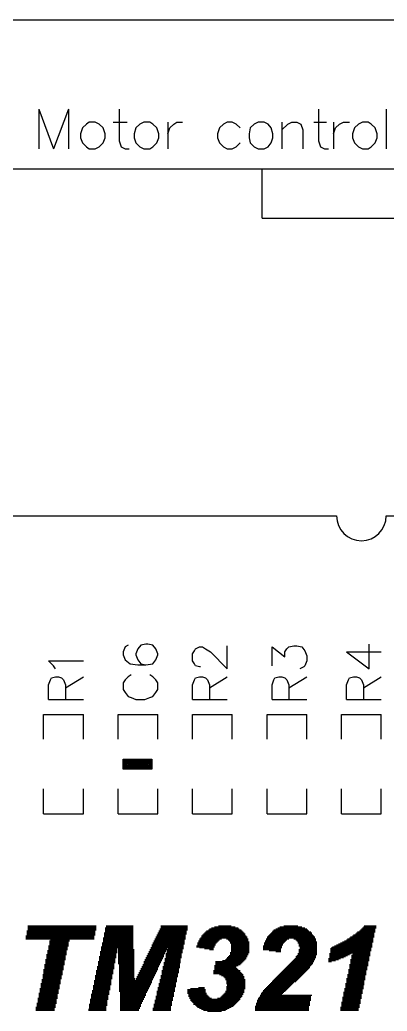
# Model space of a CAD drawing. Extents: x -0.24 to 4.91, y -0.23 to 6.58.
# Drawn here: x 2.081 to 2.451, y 5.576 to 6.575 of the extents above; entities that cross this region are included whole.
import ezdxf

# ---------------------------------------------------------------- set-up
doc = ezdxf.new("R2010")
doc.units = 0
doc.layers.add('mb672d', color=1, linetype='CONTINUOUS')

msp = doc.modelspace()

# ---------------------------------------------------------------- linework, layer by layer
at = {"layer": 'mb672d', "color": 5}
for points in [[(-0.225, 6.575), (4.275, 6.575)], [(2.1, 6.485), (2.1, 6.445)], [(2.1, 6.485), (2.115, 6.445)], [(2.13, 6.485), (2.115, 6.445)], [(2.13, 6.485), (2.13, 6.445)], [(2.181, 6.485), (2.181, 6.453), (2.183, 6.447), (2.187, 6.445), (2.191, 6.445)], [(2.382, 6.485), (2.382, 6.453), (2.384, 6.447), (2.388, 6.445), (2.392, 6.445)], [(2.45, 6.485), (2.45, 6.445)], [(2.151, 6.472), (2.148, 6.47), (2.144, 6.466), (2.142, 6.46), (2.142, 6.456), (2.144, 6.451), (2.148, 6.447), (2.151, 6.445), (2.157, 6.445), (2.161, 6.447), (2.165, 6.451), (2.167, 6.456), (2.167, 6.46), (2.165, 6.466), (2.161, 6.47), (2.157, 6.472), (2.151, 6.472)], [(2.175, 6.472), (2.189, 6.472)], [(2.206, 6.472), (2.202, 6.47), (2.198, 6.466), (2.196, 6.46), (2.196, 6.456), (2.198, 6.451), (2.202, 6.447), (2.206, 6.445), (2.212, 6.445), (2.215, 6.447), (2.219, 6.451), (2.221, 6.456), (2.221, 6.46), (2.219, 6.466), (2.215, 6.47), (2.212, 6.472), (2.206, 6.472)], [(2.23, 6.472), (2.23, 6.445)], [(2.23, 6.46), (2.232, 6.466), (2.236, 6.47), (2.239, 6.472), (2.245, 6.472)], [(2.303, 6.466), (2.299, 6.47), (2.295, 6.472), (2.29, 6.472), (2.286, 6.47), (2.282, 6.466), (2.28, 6.46), (2.28, 6.456), (2.282, 6.451), (2.286, 6.447), (2.29, 6.445), (2.295, 6.445), (2.299, 6.447), (2.303, 6.451)], [(2.321, 6.472), (2.317, 6.47), (2.313, 6.466), (2.312, 6.46), (2.312, 6.456), (2.313, 6.451), (2.317, 6.447), (2.321, 6.445), (2.327, 6.445), (2.331, 6.447), (2.334, 6.451), (2.336, 6.456), (2.336, 6.46), (2.334, 6.466), (2.331, 6.47), (2.327, 6.472), (2.321, 6.472)], [(2.345, 6.472), (2.345, 6.445)], [(2.345, 6.464), (2.351, 6.47), (2.355, 6.472), (2.36, 6.472), (2.364, 6.47), (2.366, 6.464), (2.366, 6.445)], [(2.377, 6.472), (2.39, 6.472)], [(2.397, 6.472), (2.397, 6.445)], [(2.397, 6.46), (2.399, 6.466), (2.403, 6.47), (2.407, 6.472), (2.413, 6.472)], [(2.426, 6.472), (2.422, 6.47), (2.418, 6.466), (2.416, 6.46), (2.416, 6.456), (2.418, 6.451), (2.422, 6.447), (2.426, 6.445), (2.432, 6.445), (2.435, 6.447), (2.439, 6.451), (2.441, 6.456), (2.441, 6.46), (2.439, 6.466), (2.435, 6.47), (2.432, 6.472), (2.426, 6.472)], [(1.425, 6.425), (2.325, 6.425)], [(2.325, 6.375), (2.325, 6.425)], [(2.325, 6.375), (2.525, 6.375), (2.525, 6.425)], [(2.325, 6.425), (2.525, 6.425), (3.425, 6.425)], [(1.525, 6.075), (2.4, 6.075)], [(2.45, 6.075), (3.325, 6.075)], [(2.19, 5.945), (2.187, 5.943), (2.185, 5.938), (2.185, 5.935), (2.187, 5.93), (2.192, 5.926), (2.2, 5.925), (2.208, 5.925), (2.215, 5.926), (2.218, 5.93), (2.22, 5.935), (2.22, 5.936), (2.218, 5.941), (2.215, 5.945), (2.21, 5.946), (2.208, 5.946), (2.203, 5.945), (2.2, 5.941), (2.198, 5.936), (2.198, 5.935), (2.2, 5.93), (2.203, 5.926), (2.208, 5.925)], [(2.41, 5.938), (2.433, 5.921), (2.433, 5.946)], [(2.263, 5.923), (2.262, 5.923), (2.258, 5.924), (2.257, 5.926), (2.255, 5.929), (2.255, 5.936), (2.257, 5.939), (2.258, 5.941), (2.262, 5.943), (2.265, 5.943), (2.268, 5.941), (2.273, 5.938), (2.29, 5.921), (2.29, 5.944)], [(2.335, 5.924), (2.335, 5.943), (2.348, 5.933), (2.348, 5.938), (2.35, 5.941), (2.352, 5.943), (2.357, 5.944), (2.36, 5.944), (2.365, 5.943), (2.368, 5.939), (2.37, 5.934), (2.37, 5.929), (2.368, 5.924), (2.367, 5.923), (2.363, 5.921)], [(2.41, 5.938), (2.445, 5.938)], [(2.117, 5.921), (2.115, 5.924), (2.11, 5.929), (2.145, 5.929)], [(2.193, 5.915), (2.19, 5.913), (2.187, 5.91), (2.185, 5.907), (2.185, 5.9), (2.187, 5.897), (2.19, 5.893), (2.193, 5.892), (2.198, 5.89), (2.207, 5.89), (2.212, 5.892), (2.215, 5.893), (2.218, 5.897), (2.22, 5.9), (2.22, 5.907), (2.218, 5.91), (2.215, 5.913), (2.212, 5.915)], [(2.11, 5.89), (2.11, 5.905), (2.112, 5.91), (2.113, 5.912), (2.117, 5.913), (2.12, 5.913), (2.123, 5.912), (2.125, 5.91), (2.127, 5.905), (2.127, 5.89)], [(2.127, 5.902), (2.145, 5.913)], [(2.255, 5.89), (2.255, 5.905), (2.257, 5.91), (2.258, 5.912), (2.262, 5.913), (2.265, 5.913), (2.268, 5.912), (2.27, 5.91), (2.272, 5.905), (2.272, 5.89)], [(2.272, 5.902), (2.29, 5.913)], [(2.335, 5.89), (2.335, 5.905), (2.337, 5.91), (2.338, 5.912), (2.342, 5.913), (2.345, 5.913), (2.348, 5.912), (2.35, 5.91), (2.352, 5.905), (2.352, 5.89)], [(2.352, 5.902), (2.37, 5.913)], [(2.41, 5.89), (2.41, 5.905), (2.412, 5.91), (2.413, 5.912), (2.417, 5.913), (2.42, 5.913), (2.423, 5.912), (2.425, 5.91), (2.427, 5.905), (2.427, 5.89)], [(2.427, 5.902), (2.445, 5.913)], [(2.11, 5.89), (2.145, 5.89)], [(2.255, 5.89), (2.29, 5.89)], [(2.335, 5.89), (2.37, 5.89)], [(2.41, 5.89), (2.445, 5.89)], [(2.105, 5.85), (2.105, 5.875), (2.145, 5.875)], [(2.145, 5.85), (2.145, 5.875)], [(2.18, 5.875), (2.22, 5.875)], [(2.18, 5.85), (2.18, 5.875)], [(2.22, 5.85), (2.22, 5.875)], [(2.255, 5.875), (2.295, 5.875)], [(2.255, 5.85), (2.255, 5.875)], [(2.295, 5.85), (2.295, 5.875)], [(2.33, 5.85), (2.33, 5.875), (2.37, 5.875)], [(2.37, 5.85), (2.37, 5.875)], [(2.405, 5.85), (2.405, 5.875), (2.445, 5.875)], [(2.445, 5.85), (2.445, 5.875)], [(2.185, 5.82), (2.185, 5.83), (2.214, 5.83), (2.214, 5.82), (2.185, 5.82)], [(2.186, 5.821), (2.186, 5.829), (2.214, 5.829), (2.214, 5.821), (2.186, 5.821)], [(2.187, 5.822), (2.187, 5.828), (2.213, 5.828), (2.213, 5.822), (2.187, 5.822)], [(2.188, 5.823), (2.188, 5.827), (2.212, 5.827), (2.212, 5.823), (2.188, 5.823)], [(2.189, 5.824), (2.189, 5.826), (2.211, 5.826), (2.211, 5.824), (2.189, 5.824)], [(2.19, 5.825), (2.19, 5.825), (2.21, 5.825), (2.21, 5.825), (2.19, 5.825)], [(2.191, 5.825), (2.21, 5.826)], [(2.105, 5.775), (2.105, 5.8)], [(2.145, 5.775), (2.145, 5.8)], [(2.18, 5.775), (2.18, 5.8)], [(2.18, 5.775), (2.22, 5.775), (2.22, 5.8)], [(2.255, 5.775), (2.255, 5.8)], [(2.255, 5.775), (2.295, 5.775), (2.295, 5.8)], [(2.33, 5.775), (2.33, 5.8)], [(2.37, 5.775), (2.37, 5.8)], [(2.405, 5.775), (2.405, 5.8)], [(2.445, 5.775), (2.445, 5.8)], [(2.105, 5.775), (2.145, 5.775)], [(2.33, 5.775), (2.37, 5.775)], [(2.405, 5.775), (2.445, 5.775)], [(2.088, 5.657), (2.157, 5.657)], [(2.088, 5.656), (2.157, 5.656)], [(2.088, 5.655), (2.157, 5.655)], [(2.089, 5.662), (2.158, 5.662)], [(2.089, 5.661), (2.158, 5.661)], [(2.089, 5.66), (2.158, 5.66)], [(2.089, 5.659), (2.158, 5.659)], [(2.089, 5.658), (2.158, 5.658)], [(2.166, 5.655), (2.195, 5.655)], [(2.167, 5.66), (2.195, 5.66)], [(2.167, 5.659), (2.195, 5.659)], [(2.167, 5.658), (2.195, 5.658)], [(2.167, 5.657), (2.195, 5.657)], [(2.167, 5.656), (2.195, 5.656)], [(2.168, 5.662), (2.195, 5.662)], [(2.168, 5.661), (2.195, 5.661)], [(2.22, 5.655), (2.249, 5.655)], [(2.221, 5.657), (2.249, 5.657)], [(2.221, 5.656), (2.249, 5.656)], [(2.222, 5.659), (2.25, 5.659)], [(2.222, 5.658), (2.25, 5.658)], [(2.223, 5.662), (2.25, 5.662)], [(2.223, 5.661), (2.25, 5.661)], [(2.223, 5.66), (2.25, 5.66)], [(2.267, 5.655), (2.307, 5.655)], [(2.268, 5.656), (2.306, 5.656)], [(2.269, 5.657), (2.305, 5.657)], [(2.271, 5.658), (2.304, 5.658)], [(2.272, 5.659), (2.302, 5.659)], [(2.274, 5.66), (2.301, 5.66)], [(2.277, 5.661), (2.298, 5.661)], [(2.281, 5.662), (2.294, 5.662)], [(2.334, 5.655), (2.375, 5.655)], [(2.335, 5.656), (2.374, 5.656)], [(2.336, 5.657), (2.372, 5.657)], [(2.337, 5.658), (2.371, 5.658)], [(2.339, 5.659), (2.37, 5.659)], [(2.341, 5.66), (2.368, 5.66)], [(2.343, 5.661), (2.365, 5.661)], [(2.347, 5.662), (2.361, 5.662)], [(2.42, 5.655), (2.438, 5.655)], [(2.421, 5.656), (2.439, 5.656)], [(2.423, 5.657), (2.439, 5.657)], [(2.424, 5.658), (2.439, 5.658)], [(2.425, 5.659), (2.439, 5.659)], [(2.426, 5.66), (2.44, 5.66)], [(2.427, 5.661), (2.44, 5.661)], [(2.428, 5.662), (2.44, 5.662)], [(2.087, 5.652), (2.156, 5.652)], [(2.087, 5.651), (2.156, 5.651)], [(2.087, 5.65), (2.156, 5.65)], [(2.087, 5.649), (2.156, 5.649)], [(2.088, 5.654), (2.157, 5.654)], [(2.088, 5.653), (2.157, 5.653)], [(2.111, 5.647), (2.131, 5.647)], [(2.111, 5.646), (2.13, 5.646)], [(2.111, 5.645), (2.13, 5.645)], [(2.112, 5.648), (2.131, 5.648)], [(2.164, 5.645), (2.195, 5.645)], [(2.165, 5.65), (2.195, 5.65)], [(2.165, 5.649), (2.195, 5.649)], [(2.165, 5.648), (2.195, 5.648)], [(2.165, 5.647), (2.195, 5.647)], [(2.165, 5.646), (2.195, 5.646)], [(2.166, 5.654), (2.195, 5.654)], [(2.166, 5.653), (2.195, 5.653)], [(2.166, 5.652), (2.195, 5.652)], [(2.166, 5.651), (2.195, 5.651)], [(2.215, 5.645), (2.247, 5.645)], [(2.216, 5.647), (2.247, 5.647)], [(2.216, 5.646), (2.247, 5.646)], [(2.217, 5.649), (2.248, 5.649)], [(2.217, 5.648), (2.247, 5.648)], [(2.218, 5.651), (2.248, 5.651)], [(2.218, 5.65), (2.248, 5.65)], [(2.219, 5.653), (2.248, 5.653)], [(2.219, 5.652), (2.248, 5.652)], [(2.22, 5.654), (2.249, 5.654)], [(2.26, 5.645), (2.279, 5.645)], [(2.261, 5.647), (2.281, 5.647)], [(2.261, 5.646), (2.28, 5.646)], [(2.262, 5.649), (2.284, 5.649)], [(2.262, 5.648), (2.282, 5.648)], [(2.263, 5.65), (2.31, 5.65)], [(2.264, 5.652), (2.309, 5.652)], [(2.264, 5.651), (2.31, 5.651)], [(2.265, 5.653), (2.308, 5.653)], [(2.266, 5.654), (2.308, 5.654)], [(2.289, 5.649), (2.311, 5.649)], [(2.291, 5.648), (2.311, 5.648)], [(2.292, 5.647), (2.311, 5.647)], [(2.293, 5.646), (2.312, 5.646)], [(2.293, 5.645), (2.312, 5.645)], [(2.327, 5.645), (2.347, 5.645)], [(2.328, 5.647), (2.349, 5.647)], [(2.328, 5.646), (2.348, 5.646)], [(2.329, 5.649), (2.352, 5.649)], [(2.329, 5.648), (2.35, 5.648)], [(2.33, 5.651), (2.378, 5.651)], [(2.33, 5.65), (2.378, 5.65)], [(2.331, 5.652), (2.377, 5.652)], [(2.332, 5.653), (2.376, 5.653)], [(2.333, 5.654), (2.375, 5.654)], [(2.357, 5.649), (2.379, 5.649)], [(2.359, 5.648), (2.379, 5.648)], [(2.36, 5.647), (2.379, 5.647)], [(2.361, 5.646), (2.38, 5.646)], [(2.361, 5.645), (2.38, 5.645)], [(2.404, 5.645), (2.436, 5.645)], [(2.406, 5.646), (2.437, 5.646)], [(2.408, 5.647), (2.437, 5.647)], [(2.41, 5.648), (2.437, 5.648)], [(2.411, 5.649), (2.437, 5.649)], [(2.413, 5.65), (2.437, 5.65)], [(2.414, 5.651), (2.438, 5.651)], [(2.416, 5.652), (2.438, 5.652)], [(2.417, 5.653), (2.438, 5.653)], [(2.419, 5.654), (2.438, 5.654)], [(2.109, 5.637), (2.128, 5.637)], [(2.109, 5.636), (2.128, 5.636)], [(2.109, 5.635), (2.128, 5.635)], [(2.11, 5.642), (2.13, 5.642)], [(2.11, 5.641), (2.129, 5.641)], [(2.11, 5.64), (2.129, 5.64)], [(2.11, 5.639), (2.129, 5.639)], [(2.11, 5.638), (2.129, 5.638)], [(2.111, 5.644), (2.13, 5.644)], [(2.111, 5.643), (2.13, 5.643)], [(2.162, 5.636), (2.179, 5.636)], [(2.162, 5.635), (2.179, 5.635)], [(2.163, 5.641), (2.195, 5.641)], [(2.163, 5.64), (2.195, 5.64)], [(2.163, 5.639), (2.179, 5.639)], [(2.163, 5.638), (2.179, 5.638)], [(2.163, 5.637), (2.179, 5.637)], [(2.164, 5.644), (2.195, 5.644)], [(2.164, 5.643), (2.195, 5.643)], [(2.164, 5.642), (2.195, 5.642)], [(2.18, 5.639), (2.195, 5.639)], [(2.18, 5.638), (2.196, 5.638)], [(2.18, 5.637), (2.196, 5.637)], [(2.18, 5.636), (2.196, 5.636)], [(2.18, 5.635), (2.196, 5.635)], [(2.211, 5.636), (2.228, 5.636)], [(2.211, 5.635), (2.227, 5.635)], [(2.212, 5.638), (2.245, 5.638)], [(2.212, 5.637), (2.228, 5.637)], [(2.213, 5.64), (2.246, 5.64)], [(2.213, 5.639), (2.229, 5.639)], [(2.214, 5.643), (2.246, 5.643)], [(2.214, 5.642), (2.246, 5.642)], [(2.214, 5.641), (2.246, 5.641)], [(2.215, 5.644), (2.247, 5.644)], [(2.229, 5.637), (2.245, 5.637)], [(2.229, 5.636), (2.245, 5.636)], [(2.229, 5.635), (2.245, 5.635)], [(2.23, 5.639), (2.246, 5.639)], [(2.259, 5.642), (2.277, 5.642)], [(2.259, 5.641), (2.277, 5.641)], [(2.26, 5.644), (2.278, 5.644)], [(2.26, 5.643), (2.278, 5.643)], [(2.262, 5.64), (2.276, 5.64)], [(2.267, 5.639), (2.276, 5.639)], [(2.272, 5.638), (2.276, 5.638)], [(2.293, 5.635), (2.312, 5.635)], [(2.294, 5.644), (2.312, 5.644)], [(2.294, 5.643), (2.312, 5.643)], [(2.294, 5.642), (2.312, 5.642)], [(2.294, 5.641), (2.312, 5.641)], [(2.294, 5.64), (2.312, 5.64)], [(2.294, 5.639), (2.312, 5.639)], [(2.294, 5.638), (2.312, 5.638)], [(2.294, 5.637), (2.312, 5.637)], [(2.294, 5.636), (2.312, 5.636)], [(2.326, 5.642), (2.345, 5.642)], [(2.326, 5.641), (2.345, 5.641)], [(2.326, 5.64), (2.345, 5.64)], [(2.326, 5.639), (2.344, 5.639)], [(2.326, 5.638), (2.344, 5.638)], [(2.327, 5.644), (2.346, 5.644)], [(2.327, 5.643), (2.346, 5.643)], [(2.332, 5.637), (2.344, 5.637)], [(2.339, 5.636), (2.344, 5.636)], [(2.362, 5.644), (2.38, 5.644)], [(2.362, 5.643), (2.38, 5.643)], [(2.362, 5.642), (2.38, 5.642)], [(2.362, 5.638), (2.38, 5.638)], [(2.362, 5.637), (2.38, 5.637)], [(2.362, 5.636), (2.38, 5.636)], [(2.362, 5.635), (2.38, 5.635)], [(2.363, 5.641), (2.38, 5.641)], [(2.363, 5.64), (2.38, 5.64)], [(2.363, 5.639), (2.38, 5.639)], [(2.394, 5.639), (2.435, 5.639)], [(2.394, 5.638), (2.435, 5.638)], [(2.394, 5.637), (2.435, 5.637)], [(2.394, 5.636), (2.434, 5.636)], [(2.394, 5.635), (2.434, 5.635)], [(2.395, 5.64), (2.435, 5.64)], [(2.396, 5.641), (2.436, 5.641)], [(2.398, 5.642), (2.436, 5.642)], [(2.4, 5.643), (2.436, 5.643)], [(2.402, 5.644), (2.436, 5.644)], [(2.107, 5.628), (2.127, 5.628)], [(2.107, 5.627), (2.126, 5.627)], [(2.107, 5.626), (2.126, 5.626)], [(2.107, 5.625), (2.126, 5.625)], [(2.108, 5.633), (2.128, 5.633)], [(2.108, 5.632), (2.127, 5.632)], [(2.108, 5.631), (2.127, 5.631)], [(2.108, 5.63), (2.127, 5.63)], [(2.108, 5.629), (2.127, 5.629)], [(2.109, 5.634), (2.128, 5.634)], [(2.16, 5.626), (2.177, 5.626)], [(2.16, 5.625), (2.177, 5.625)], [(2.161, 5.631), (2.178, 5.631)], [(2.161, 5.63), (2.178, 5.63)], [(2.161, 5.629), (2.177, 5.629)], [(2.161, 5.628), (2.177, 5.628)], [(2.161, 5.627), (2.177, 5.627)], [(2.162, 5.634), (2.178, 5.634)], [(2.162, 5.633), (2.178, 5.633)], [(2.162, 5.632), (2.178, 5.632)], [(2.18, 5.634), (2.196, 5.634)], [(2.18, 5.633), (2.196, 5.633)], [(2.18, 5.632), (2.196, 5.632)], [(2.18, 5.631), (2.196, 5.631)], [(2.18, 5.63), (2.196, 5.63)], [(2.18, 5.629), (2.196, 5.629)], [(2.18, 5.628), (2.196, 5.628)], [(2.18, 5.627), (2.196, 5.627)], [(2.18, 5.626), (2.196, 5.626)], [(2.18, 5.625), (2.196, 5.625)], [(2.206, 5.626), (2.223, 5.626)], [(2.206, 5.625), (2.223, 5.625)], [(2.207, 5.628), (2.224, 5.628)], [(2.207, 5.627), (2.224, 5.627)], [(2.208, 5.63), (2.225, 5.63)], [(2.208, 5.629), (2.225, 5.629)], [(2.209, 5.632), (2.226, 5.632)], [(2.209, 5.631), (2.226, 5.631)], [(2.21, 5.634), (2.227, 5.634)], [(2.21, 5.633), (2.226, 5.633)], [(2.226, 5.625), (2.243, 5.625)], [(2.227, 5.629), (2.243, 5.629)], [(2.227, 5.628), (2.243, 5.628)], [(2.227, 5.627), (2.243, 5.627)], [(2.227, 5.626), (2.243, 5.626)], [(2.228, 5.634), (2.244, 5.634)], [(2.228, 5.633), (2.244, 5.633)], [(2.228, 5.632), (2.244, 5.632)], [(2.228, 5.631), (2.244, 5.631)], [(2.228, 5.63), (2.244, 5.63)], [(2.278, 5.626), (2.306, 5.626)], [(2.278, 5.625), (2.305, 5.625)], [(2.285, 5.627), (2.307, 5.627)], [(2.288, 5.628), (2.308, 5.628)], [(2.289, 5.629), (2.309, 5.629)], [(2.29, 5.63), (2.309, 5.63)], [(2.291, 5.631), (2.31, 5.631)], [(2.292, 5.632), (2.31, 5.632)], [(2.293, 5.634), (2.311, 5.634)], [(2.293, 5.633), (2.311, 5.633)], [(2.354, 5.625), (2.376, 5.625)], [(2.355, 5.626), (2.377, 5.626)], [(2.356, 5.627), (2.377, 5.627)], [(2.357, 5.628), (2.378, 5.628)], [(2.358, 5.629), (2.378, 5.629)], [(2.359, 5.631), (2.379, 5.631)], [(2.359, 5.63), (2.379, 5.63)], [(2.36, 5.632), (2.379, 5.632)], [(2.361, 5.634), (2.38, 5.634)], [(2.361, 5.633), (2.38, 5.633)], [(2.392, 5.629), (2.404, 5.629)], [(2.392, 5.628), (2.402, 5.628)], [(2.392, 5.627), (2.399, 5.627)], [(2.392, 5.626), (2.395, 5.626)], [(2.393, 5.634), (2.415, 5.634)], [(2.393, 5.633), (2.413, 5.633)], [(2.393, 5.632), (2.411, 5.632)], [(2.393, 5.631), (2.409, 5.631)], [(2.393, 5.63), (2.407, 5.63)], [(2.414, 5.628), (2.433, 5.628)], [(2.414, 5.627), (2.433, 5.627)], [(2.414, 5.626), (2.432, 5.626)], [(2.414, 5.625), (2.432, 5.625)], [(2.415, 5.632), (2.434, 5.632)], [(2.415, 5.631), (2.433, 5.631)], [(2.415, 5.63), (2.433, 5.63)], [(2.415, 5.629), (2.433, 5.629)], [(2.416, 5.634), (2.434, 5.634)], [(2.416, 5.633), (2.434, 5.633)], [(2.105, 5.618), (2.125, 5.618)], [(2.105, 5.617), (2.124, 5.617)], [(2.105, 5.616), (2.124, 5.616)], [(2.105, 5.615), (2.124, 5.615)], [(2.106, 5.623), (2.126, 5.623)], [(2.106, 5.622), (2.125, 5.622)], [(2.106, 5.621), (2.125, 5.621)], [(2.106, 5.62), (2.125, 5.62)], [(2.106, 5.619), (2.125, 5.619)], [(2.107, 5.624), (2.126, 5.624)], [(2.158, 5.617), (2.175, 5.617)], [(2.158, 5.616), (2.175, 5.616)], [(2.158, 5.615), (2.175, 5.615)], [(2.159, 5.621), (2.176, 5.621)], [(2.159, 5.62), (2.176, 5.62)], [(2.159, 5.619), (2.176, 5.619)], [(2.159, 5.618), (2.175, 5.618)], [(2.16, 5.624), (2.176, 5.624)], [(2.16, 5.623), (2.176, 5.623)], [(2.16, 5.622), (2.176, 5.622)], [(2.18, 5.624), (2.196, 5.624)], [(2.181, 5.623), (2.196, 5.623)], [(2.181, 5.622), (2.196, 5.622)], [(2.181, 5.621), (2.196, 5.621)], [(2.181, 5.62), (2.196, 5.62)], [(2.181, 5.619), (2.196, 5.619)], [(2.181, 5.618), (2.196, 5.618)], [(2.181, 5.617), (2.196, 5.617)], [(2.181, 5.616), (2.196, 5.616)], [(2.181, 5.615), (2.196, 5.615)], [(2.201, 5.615), (2.218, 5.615)], [(2.202, 5.617), (2.219, 5.617)], [(2.202, 5.616), (2.219, 5.616)], [(2.203, 5.619), (2.22, 5.619)], [(2.203, 5.618), (2.22, 5.618)], [(2.204, 5.621), (2.221, 5.621)], [(2.204, 5.62), (2.22, 5.62)], [(2.205, 5.623), (2.222, 5.623)], [(2.205, 5.622), (2.221, 5.622)], [(2.206, 5.624), (2.222, 5.624)], [(2.224, 5.617), (2.241, 5.617)], [(2.224, 5.616), (2.241, 5.616)], [(2.224, 5.615), (2.241, 5.615)], [(2.225, 5.621), (2.242, 5.621)], [(2.225, 5.62), (2.242, 5.62)], [(2.225, 5.619), (2.241, 5.619)], [(2.225, 5.618), (2.241, 5.618)], [(2.226, 5.624), (2.242, 5.624)], [(2.226, 5.623), (2.242, 5.623)], [(2.226, 5.622), (2.242, 5.622)], [(2.276, 5.617), (2.303, 5.617)], [(2.276, 5.616), (2.303, 5.616)], [(2.276, 5.615), (2.304, 5.615)], [(2.277, 5.622), (2.301, 5.622)], [(2.277, 5.621), (2.299, 5.621)], [(2.277, 5.62), (2.299, 5.62)], [(2.277, 5.619), (2.3, 5.619)], [(2.277, 5.618), (2.301, 5.618)], [(2.278, 5.624), (2.304, 5.624)], [(2.278, 5.623), (2.303, 5.623)], [(2.344, 5.615), (2.368, 5.615)], [(2.345, 5.616), (2.369, 5.616)], [(2.346, 5.617), (2.37, 5.617)], [(2.347, 5.618), (2.371, 5.618)], [(2.348, 5.619), (2.372, 5.619)], [(2.349, 5.62), (2.373, 5.62)], [(2.35, 5.621), (2.373, 5.621)], [(2.351, 5.622), (2.374, 5.622)], [(2.352, 5.623), (2.375, 5.623)], [(2.353, 5.624), (2.376, 5.624)], [(2.412, 5.618), (2.431, 5.618)], [(2.412, 5.617), (2.43, 5.617)], [(2.412, 5.616), (2.43, 5.616)], [(2.412, 5.615), (2.43, 5.615)], [(2.413, 5.623), (2.432, 5.623)], [(2.413, 5.622), (2.432, 5.622)], [(2.413, 5.621), (2.431, 5.621)], [(2.413, 5.62), (2.431, 5.62)], [(2.413, 5.619), (2.431, 5.619)], [(2.414, 5.624), (2.432, 5.624)], [(2.103, 5.608), (2.122, 5.608)], [(2.103, 5.607), (2.122, 5.607)], [(2.103, 5.606), (2.122, 5.606)], [(2.103, 5.605), (2.122, 5.605)], [(2.104, 5.613), (2.124, 5.613)], [(2.104, 5.612), (2.123, 5.612)], [(2.104, 5.611), (2.123, 5.611)], [(2.104, 5.61), (2.123, 5.61)], [(2.104, 5.609), (2.123, 5.609)], [(2.105, 5.614), (2.124, 5.614)], [(2.156, 5.607), (2.173, 5.607)], [(2.156, 5.606), (2.173, 5.606)], [(2.156, 5.605), (2.173, 5.605)], [(2.157, 5.612), (2.174, 5.612)], [(2.157, 5.611), (2.174, 5.611)], [(2.157, 5.61), (2.174, 5.61)], [(2.157, 5.609), (2.174, 5.609)], [(2.157, 5.608), (2.173, 5.608)], [(2.158, 5.614), (2.175, 5.614)], [(2.158, 5.613), (2.174, 5.613)], [(2.181, 5.614), (2.196, 5.614)], [(2.181, 5.613), (2.196, 5.613)], [(2.181, 5.612), (2.196, 5.612)], [(2.181, 5.611), (2.196, 5.611)], [(2.181, 5.61), (2.196, 5.61)], [(2.181, 5.609), (2.197, 5.609)], [(2.181, 5.608), (2.197, 5.608)], [(2.181, 5.607), (2.214, 5.607)], [(2.181, 5.606), (2.214, 5.606)], [(2.181, 5.605), (2.214, 5.605)], [(2.198, 5.609), (2.215, 5.609)], [(2.198, 5.608), (2.215, 5.608)], [(2.199, 5.611), (2.216, 5.611)], [(2.199, 5.61), (2.216, 5.61)], [(2.2, 5.613), (2.217, 5.613)], [(2.2, 5.612), (2.217, 5.612)], [(2.201, 5.614), (2.218, 5.614)], [(2.222, 5.608), (2.239, 5.608)], [(2.222, 5.607), (2.239, 5.607)], [(2.222, 5.606), (2.239, 5.606)], [(2.222, 5.605), (2.238, 5.605)], [(2.223, 5.612), (2.24, 5.612)], [(2.223, 5.611), (2.24, 5.611)], [(2.223, 5.61), (2.239, 5.61)], [(2.223, 5.609), (2.239, 5.609)], [(2.224, 5.614), (2.24, 5.614)], [(2.224, 5.613), (2.24, 5.613)], [(2.276, 5.614), (2.305, 5.614)], [(2.282, 5.613), (2.306, 5.613)], [(2.284, 5.612), (2.306, 5.612)], [(2.286, 5.611), (2.307, 5.611)], [(2.287, 5.61), (2.307, 5.61)], [(2.288, 5.609), (2.307, 5.609)], [(2.288, 5.608), (2.308, 5.608)], [(2.289, 5.607), (2.308, 5.607)], [(2.289, 5.606), (2.308, 5.606)], [(2.289, 5.605), (2.308, 5.605)], [(2.334, 5.605), (2.357, 5.605)], [(2.335, 5.606), (2.359, 5.606)], [(2.336, 5.607), (2.36, 5.607)], [(2.337, 5.608), (2.361, 5.608)], [(2.338, 5.609), (2.362, 5.609)], [(2.339, 5.61), (2.363, 5.61)], [(2.34, 5.611), (2.364, 5.611)], [(2.341, 5.612), (2.365, 5.612)], [(2.342, 5.613), (2.366, 5.613)], [(2.343, 5.614), (2.367, 5.614)], [(2.41, 5.609), (2.429, 5.609)], [(2.41, 5.608), (2.429, 5.608)], [(2.41, 5.607), (2.428, 5.607)], [(2.41, 5.606), (2.428, 5.606)], [(2.41, 5.605), (2.428, 5.605)], [(2.411, 5.613), (2.43, 5.613)], [(2.411, 5.612), (2.429, 5.612)], [(2.411, 5.611), (2.429, 5.611)], [(2.411, 5.61), (2.429, 5.61)], [(2.412, 5.614), (2.43, 5.614)], [(2.101, 5.599), (2.121, 5.599)], [(2.101, 5.598), (2.12, 5.598)], [(2.101, 5.597), (2.12, 5.597)], [(2.101, 5.596), (2.12, 5.596)], [(2.101, 5.595), (2.12, 5.595)], [(2.102, 5.604), (2.122, 5.604)], [(2.102, 5.603), (2.121, 5.603)], [(2.102, 5.602), (2.121, 5.602)], [(2.102, 5.601), (2.121, 5.601)], [(2.102, 5.6), (2.121, 5.6)], [(2.154, 5.597), (2.171, 5.597)], [(2.154, 5.596), (2.171, 5.596)], [(2.154, 5.595), (2.171, 5.595)], [(2.155, 5.602), (2.172, 5.602)], [(2.155, 5.601), (2.172, 5.601)], [(2.155, 5.6), (2.172, 5.6)], [(2.155, 5.599), (2.172, 5.599)], [(2.155, 5.598), (2.172, 5.598)], [(2.156, 5.604), (2.173, 5.604)], [(2.156, 5.603), (2.173, 5.603)], [(2.181, 5.604), (2.213, 5.604)], [(2.181, 5.603), (2.213, 5.603)], [(2.181, 5.602), (2.212, 5.602)], [(2.181, 5.601), (2.212, 5.601)], [(2.181, 5.6), (2.211, 5.6)], [(2.181, 5.599), (2.211, 5.599)], [(2.181, 5.598), (2.21, 5.598)], [(2.181, 5.597), (2.21, 5.597)], [(2.181, 5.596), (2.209, 5.596)], [(2.182, 5.595), (2.209, 5.595)], [(2.219, 5.596), (2.237, 5.596)], [(2.219, 5.595), (2.236, 5.595)], [(2.22, 5.6), (2.237, 5.6)], [(2.22, 5.599), (2.237, 5.599)], [(2.22, 5.598), (2.237, 5.598)], [(2.22, 5.597), (2.237, 5.597)], [(2.221, 5.604), (2.238, 5.604)], [(2.221, 5.603), (2.238, 5.603)], [(2.221, 5.602), (2.238, 5.602)], [(2.221, 5.601), (2.238, 5.601)], [(2.25, 5.598), (2.268, 5.598)], [(2.25, 5.597), (2.268, 5.597)], [(2.25, 5.596), (2.268, 5.596)], [(2.25, 5.595), (2.268, 5.595)], [(2.253, 5.599), (2.267, 5.599)], [(2.261, 5.6), (2.267, 5.6)], [(2.288, 5.596), (2.307, 5.596)], [(2.288, 5.595), (2.307, 5.595)], [(2.289, 5.604), (2.308, 5.604)], [(2.289, 5.601), (2.308, 5.601)], [(2.289, 5.6), (2.308, 5.6)], [(2.289, 5.599), (2.308, 5.599)], [(2.289, 5.598), (2.307, 5.598)], [(2.289, 5.597), (2.307, 5.597)], [(2.29, 5.603), (2.308, 5.603)], [(2.29, 5.602), (2.308, 5.602)], [(2.325, 5.595), (2.347, 5.595)], [(2.326, 5.597), (2.349, 5.597)], [(2.326, 5.596), (2.348, 5.596)], [(2.327, 5.598), (2.35, 5.598)], [(2.328, 5.599), (2.351, 5.599)], [(2.329, 5.6), (2.352, 5.6)], [(2.33, 5.601), (2.353, 5.601)], [(2.331, 5.602), (2.354, 5.602)], [(2.332, 5.603), (2.355, 5.603)], [(2.333, 5.604), (2.356, 5.604)], [(2.407, 5.595), (2.426, 5.595)], [(2.408, 5.599), (2.427, 5.599)], [(2.408, 5.598), (2.426, 5.598)], [(2.408, 5.597), (2.426, 5.597)], [(2.408, 5.596), (2.426, 5.596)], [(2.409, 5.604), (2.428, 5.604)], [(2.409, 5.603), (2.428, 5.603)], [(2.409, 5.602), (2.427, 5.602)], [(2.409, 5.601), (2.427, 5.601)], [(2.409, 5.6), (2.427, 5.6)], [(2.099, 5.589), (2.119, 5.589)], [(2.099, 5.588), (2.118, 5.588)], [(2.099, 5.587), (2.118, 5.587)], [(2.099, 5.586), (2.118, 5.586)], [(2.099, 5.585), (2.118, 5.585)], [(2.1, 5.594), (2.12, 5.594)], [(2.1, 5.593), (2.119, 5.593)], [(2.1, 5.592), (2.119, 5.592)], [(2.1, 5.591), (2.119, 5.591)], [(2.1, 5.59), (2.119, 5.59)], [(2.152, 5.588), (2.17, 5.588)], [(2.152, 5.587), (2.169, 5.587)], [(2.152, 5.586), (2.169, 5.586)], [(2.152, 5.585), (2.169, 5.585)], [(2.153, 5.593), (2.171, 5.593)], [(2.153, 5.592), (2.17, 5.592)], [(2.153, 5.591), (2.17, 5.591)], [(2.153, 5.59), (2.17, 5.59)], [(2.153, 5.589), (2.17, 5.589)], [(2.154, 5.594), (2.171, 5.594)], [(2.182, 5.594), (2.208, 5.594)], [(2.182, 5.593), (2.208, 5.593)], [(2.182, 5.592), (2.208, 5.592)], [(2.182, 5.591), (2.207, 5.591)], [(2.182, 5.59), (2.207, 5.59)], [(2.182, 5.589), (2.206, 5.589)], [(2.182, 5.588), (2.206, 5.588)], [(2.182, 5.587), (2.205, 5.587)], [(2.182, 5.586), (2.205, 5.586)], [(2.182, 5.585), (2.204, 5.585)], [(2.217, 5.587), (2.235, 5.587)], [(2.217, 5.586), (2.234, 5.586)], [(2.217, 5.585), (2.234, 5.585)], [(2.218, 5.591), (2.236, 5.591)], [(2.218, 5.59), (2.235, 5.59)], [(2.218, 5.589), (2.235, 5.589)], [(2.218, 5.588), (2.235, 5.588)], [(2.219, 5.594), (2.236, 5.594)], [(2.219, 5.593), (2.236, 5.593)], [(2.219, 5.592), (2.236, 5.592)], [(2.25, 5.594), (2.269, 5.594)], [(2.251, 5.593), (2.269, 5.593)], [(2.251, 5.592), (2.27, 5.592)], [(2.251, 5.591), (2.271, 5.591)], [(2.252, 5.59), (2.272, 5.59)], [(2.252, 5.589), (2.274, 5.589)], [(2.253, 5.588), (2.303, 5.588)], [(2.253, 5.587), (2.302, 5.587)], [(2.254, 5.586), (2.301, 5.586)], [(2.255, 5.585), (2.3, 5.585)], [(2.28, 5.589), (2.303, 5.589)], [(2.283, 5.59), (2.304, 5.59)], [(2.284, 5.591), (2.305, 5.591)], [(2.285, 5.592), (2.305, 5.592)], [(2.286, 5.593), (2.306, 5.593)], [(2.287, 5.594), (2.306, 5.594)], [(2.32, 5.587), (2.374, 5.587)], [(2.32, 5.586), (2.373, 5.586)], [(2.32, 5.585), (2.373, 5.585)], [(2.321, 5.589), (2.374, 5.589)], [(2.321, 5.588), (2.374, 5.588)], [(2.322, 5.59), (2.374, 5.59)], [(2.323, 5.592), (2.375, 5.592)], [(2.323, 5.591), (2.374, 5.591)], [(2.324, 5.594), (2.346, 5.594)], [(2.324, 5.593), (2.345, 5.593)], [(2.405, 5.585), (2.424, 5.585)], [(2.406, 5.59), (2.425, 5.59)], [(2.406, 5.589), (2.425, 5.589)], [(2.406, 5.588), (2.424, 5.588)], [(2.406, 5.587), (2.424, 5.587)], [(2.406, 5.586), (2.424, 5.586)], [(2.407, 5.594), (2.426, 5.594)], [(2.407, 5.593), (2.425, 5.593)], [(2.407, 5.592), (2.425, 5.592)], [(2.407, 5.591), (2.425, 5.591)], [(2.097, 5.58), (2.117, 5.58)], [(2.097, 5.579), (2.116, 5.579)], [(2.097, 5.578), (2.116, 5.578)], [(2.097, 5.577), (2.116, 5.577)], [(2.098, 5.584), (2.118, 5.584)], [(2.098, 5.583), (2.117, 5.583)], [(2.098, 5.582), (2.117, 5.582)], [(2.098, 5.581), (2.117, 5.581)], [(2.15, 5.578), (2.168, 5.578)], [(2.15, 5.577), (2.168, 5.577)], [(2.151, 5.583), (2.169, 5.583)], [(2.151, 5.582), (2.169, 5.582)], [(2.151, 5.581), (2.168, 5.581)], [(2.151, 5.58), (2.168, 5.58)], [(2.151, 5.579), (2.168, 5.579)], [(2.152, 5.584), (2.169, 5.584)], [(2.182, 5.584), (2.204, 5.584)], [(2.182, 5.583), (2.203, 5.583)], [(2.182, 5.582), (2.203, 5.582)], [(2.182, 5.581), (2.203, 5.581)], [(2.182, 5.58), (2.202, 5.58)], [(2.182, 5.579), (2.202, 5.579)], [(2.182, 5.578), (2.201, 5.578)], [(2.182, 5.577), (2.201, 5.577)], [(2.215, 5.579), (2.233, 5.579)], [(2.215, 5.578), (2.233, 5.578)], [(2.215, 5.577), (2.233, 5.577)], [(2.216, 5.583), (2.234, 5.583)], [(2.216, 5.582), (2.234, 5.582)], [(2.216, 5.581), (2.233, 5.581)], [(2.216, 5.58), (2.233, 5.58)], [(2.217, 5.584), (2.234, 5.584)], [(2.256, 5.584), (2.299, 5.584)], [(2.256, 5.583), (2.298, 5.583)], [(2.258, 5.582), (2.297, 5.582)], [(2.259, 5.581), (2.296, 5.581)], [(2.26, 5.58), (2.294, 5.58)], [(2.262, 5.579), (2.292, 5.579)], [(2.264, 5.578), (2.29, 5.578)], [(2.266, 5.577), (2.288, 5.577)], [(2.27, 5.576), (2.284, 5.576)], [(2.318, 5.581), (2.372, 5.581)], [(2.318, 5.58), (2.372, 5.58)], [(2.318, 5.579), (2.372, 5.579)], [(2.318, 5.578), (2.372, 5.578)], [(2.318, 5.577), (2.372, 5.577)], [(2.319, 5.584), (2.373, 5.584)], [(2.319, 5.583), (2.373, 5.583)], [(2.319, 5.582), (2.373, 5.582)], [(2.404, 5.58), (2.423, 5.58)], [(2.404, 5.579), (2.422, 5.579)], [(2.404, 5.578), (2.422, 5.578)], [(2.404, 5.577), (2.422, 5.577)], [(2.405, 5.584), (2.424, 5.584)], [(2.405, 5.583), (2.423, 5.583)], [(2.405, 5.582), (2.423, 5.582)], [(2.405, 5.581), (2.423, 5.581)]]:
    msp.add_lwpolyline(points, dxfattribs=at)
at = {"layer": 'mb672d', "color": 1}
msp.add_lwpolyline([(-0.225, 6.575), (4.275, 6.575)], dxfattribs=at)
at = {"layer": 'mb672d', "color": 5}
msp.add_lwpolyline([(2.4, 6.075), (2.4, 6.075), (2.4, 6.075, 1), (2.45, 6.075), (2.45, 6.075)], format="xyb", dxfattribs=at)

doc.saveas('drawing.dxf')
